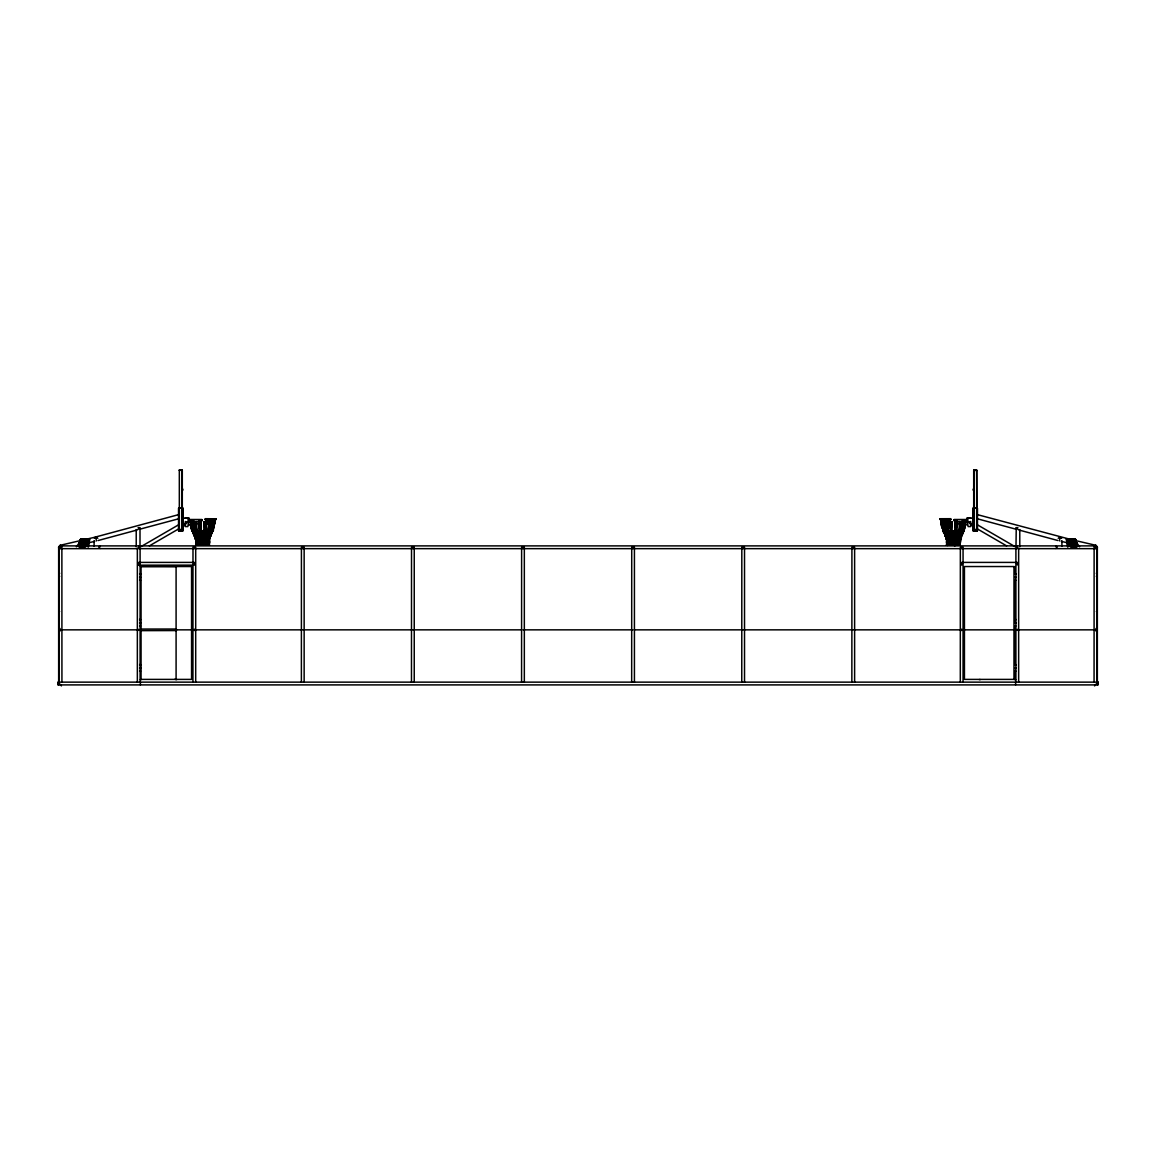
<?xml version="1.0" encoding="UTF-8"?>
<svg xmlns="http://www.w3.org/2000/svg" width="1156" height="1156" viewBox="0 0 1156 1156"><rect width="100%" height="100%" fill="white"/><g stroke="black" fill="none" stroke-linecap="round" stroke-linejoin="round"><path stroke-width="1.5" d="M188.746 524.362L188.746 525.156L188.746 524.015M966.662 521.529L966.662 519.492M970.664 521.472L970.65 526.572L968.136 526.572L966.734 518.076L970.664 518.076M182.561 527.035L182.576 518.076L187.994 518.134L188.168 521.428L182.749 527.02M184.064 524.362L184.064 525.156L184.064 524.015M189.266 520.518L189.613 519.68L189.613 520.518M192.488 529.13C196.332 530.835 194.439 543.71 200.19 536.283L203.254 539.057C196.13 546.412 208.34 546.774 210.551 535.589L208.6 538.985C209.482 540.676 208.152 547.496 209.236 544.389L209.496 545.141L208.759 542.005L210.132 535.618L209.207 536.803C211.317 534.737 205.349 541.499 208.904 542.959M942.4 519.434L942.646 521.11C943.773 515.388 945.709 528.769 946.273 530.647C944.423 539.144 938.715 517.108 941.475 519.463M966.387 520.518L966.387 519.68M966.734 520.518L966.734 519.68M967.254 524.362L967.254 525.156M971.936 524.015L971.936 525.156L971.936 524.362M960.896 521.616C959.755 531.572 963.28 531.876 960.289 543.017L959.812 538.985L964.494 528.379L963.801 530.517L965.332 523.711M967.254 523.784L967.254 524.578M1060.76 538.205L1059.792 536.962L1058.202 538.335M198.413 542.135L204.569 536.211L196.188 530.069L193.457 533.61L195.451 538.956L195.075 536.211L192.806 532.8L190.018 520.345M204.655 521.688L204.468 530.474L207.56 532.916L200.624 539.057L206.491 545.097L208.311 542.67M196.115 532.815C196.029 540.589 194.165 532.873 193.63 533.696L190.856 521.717M952.53 545.097C954.798 543.493 956.099 540.864 952.414 539.577C949.856 538.219 957.76 536.427 953.397 534.375C951.07 528.061 942.169 529.954 945.435 536.182C947.891 547.034 959.697 545.69 952.746 539.057L955.882 536.312L958.902 539.144L961.098 535.618L960.188 539.751L959.827 533.552L955.535 530.532L955.622 521.688M200.725 522.035L200.797 530.503L204.829 532.772L206.678 536.109L197.907 545.025L198.644 545.025M209.034 544.433L208.268 536.095L212.805 530.503L215.117 519.405L214.366 524.535M951.677 522.035L951.749 530.503C963.078 535.56 947.342 532.511 950.088 524.853C949.9 536.485 952.183 516.573 945.926 519.766L946.056 530.503L951.879 533.017M200.609 545.213L198.991 542.02M951.576 545.213L957.096 539.101L954.943 536.225L962.659 530.503L964.133 521.645M965.983 520.345L963.208 532.844L960.925 536.211L958.353 544.592M207.43 532.829L209.366 532.829L209.944 537.135L206.592 545.199L204.164 542.15L207.95 539.144M951.793 545.199L952.761 545.199L949.423 542.135M961.445 521.5L960.911 530.503L956.171 532.916C959.913 534.751 961.127 539.072 959.22 542.728M959.234 532.916L963.497 530.069L962.601 530.532L962.847 532.916L965.144 521.717M947.096 542.959L947.299 541.311L949.582 545.199L951.894 541.528L954.437 545.097M194.511 521.342C200.161 537.164 189.7 536.514 191.275 521.327M196.448 521.544L197.04 530.488L194.121 521.934M193.038 530.069L201.26 536.124L199.208 539.057L203.47 545.097M208.196 545.025L204.684 539.158L205.811 538.277L204.728 539.014C210.58 528.668 210.219 548.797 208.181 544.36C203.991 541.817 214.452 536.196 210.175 530.517L211.534 522.844L211.23 524.81C215.926 504.464 208.788 552.25 213.268 524.997M1070.456 546.167L1069.141 540.025L1070.34 546.412L1068.332 543.132M208.947 539.144C212.458 546.904 202.459 545.213 208.456 539.028L209.626 539.144M962.919 530.575L962.37 533.696L964.451 523.061M1077.146 546.239L1075.803 540.011L1077.074 546.412M193.269 530.069C192.676 529.058 192.604 532.945 195.422 536.283L195.812 539.751L195.436 536.167L196.766 532.916M960.217 543.031L960.116 541.442L960.029 542.684M944.25 530.618L943.961 533.017L942.732 524.997M193.124 530.445L193.24 533.017L191.549 523.061M195.884 522.758C191.766 528.957 203.456 532.222 198.312 534.636L199.396 533.566L196.563 536.702L195.783 543.031L196.13 537.063L197.069 536.297M195.335 538.971L197.589 538.971L201.303 541.947L204.424 539.057L201.26 536.124L203.442 533.494L208.615 530.532C216.75 532.873 203.181 541.181 208.398 541.311L209.207 545.199L208.701 541.311C205.913 550.791 202.127 538.653 208.412 536.861M957.443 523.654L957.356 524.824L957.674 522.801L956.677 530.488L960.087 532.743L956.185 536.211L958.758 538.927L955.448 542.02L957.89 545.083L942.545 530.069L949.221 536.196M955.391 545.213C951.157 549.461 964.812 533.118 959.336 541.311L960.231 544.548M960.665 538.971L958.411 538.971C951.345 541.702 959.191 548.305 959.596 542.135C952.082 538.06 966.936 535.055 955.839 530.503L957.471 520.894M195.971 542.684L196.693 538.45L198.557 542.034L195.971 545.126M958.916 544.577L957.992 542.063L962.457 532.916L959.003 530.532L951.431 536.211L957.009 542.02L959.307 538.45C962.312 543.204 955.81 530.272 957.688 534.636C952.472 532.121 964.234 529.101 960.116 522.758M208.528 530.069C206.649 531.529 210.406 521.746 207.675 519.709C204.699 521.905 205.927 534.592 205.913 524.853L205.002 530.792L199.598 533.017L205.768 530.532L209.12 532.743L209.222 539.751L209.539 537.294M942.906 520.07L944.177 532.916L947.443 539.144M947.385 533.017L950.81 530.488L951.547 521.659M80.819 539.982L88.694 539.982L87.538 545.979L88.752 540.112L80.255 539.476L81.541 539.462L79.923 546.889M87.943 546.774L89.402 538.884M88.333 546.918L89.807 539.072M942.299 520.46L942.573 523.769M959.552 530.069L958.916 530.532L959.552 521.544M204.077 532.829L209.944 530.503L210.493 521.5L209.583 519.449L207.647 519.738L208.441 524.781L208.427 520.778L207.329 519.68L206.592 520.243L204.8 530.517L207.979 532.772L209.106 535.878M199.974 530.069L196.997 532.772L195.74 536.196L204.424 545.213M948.05 539.144L955.261 532.916L950.983 530.069M946.966 544.433C951.229 535.271 937.892 528.595 941.461 519.622M952.111 521.645L951.2 530.488L955.535 532.743L957.356 536.196L952.067 542.034L955.347 545.155M215.204 519.608L214.626 520.619L216.158 518.784L205.074 518.697M79.2 546.138L80.819 538.768M79.648 546.21L81.18 538.942L89.648 538.898L81.281 538.898M80.154 546.21L81.888 539.534L80.429 546.889M1067.667 546.918L1066.208 538.999M1068.057 546.774L1066.598 538.855M207.126 545.213L206.36 545.025M963.873 527.468L964.335 521.5M946.461 537.294L946.778 539.751L945.868 535.618L946.793 536.803C946.576 535.589 948.585 542.54 946.446 545.097C948.339 545.444 952.269 539.072 950.189 538.277L951.272 539.014C942.834 527.208 948.556 558.305 947.4 538.985C943.498 548.103 953.556 544.1 947.544 539.028C944.625 538.335 949.148 545.979 949.538 544.534L949.004 545.213L951.518 542.02L943.773 532.8L940.912 519.405L941.389 521.544M209.25 542.742L209.005 541.947L208.658 545.199M959.336 536.095L956.012 539.057L959.437 544.953M951.345 521.688L951.533 530.474L948.44 532.916L955.376 539.057L949.062 545.083M200.378 521.688L200.436 530.647L197.387 532.916M210.522 533.566L207.993 536.297L212.979 530.806L206.78 536.196M206.577 542.135L203.398 538.956L206.332 536.196C202.907 530.272 198.052 529.853 198.933 520.792M80.039 543.508L79.302 542.699L76.397 546.788M208.615 533.017L205.19 530.488L204.453 521.659M956.33 529.145L955.42 521.659M957.024 523.061L956.142 530.488L951.72 532.916L955.882 536.312L960.275 533.017L956.258 530.792L956.344 529L956.214 530.474L951.171 532.772L947.703 539.144M59.577 547.279L60.546 545.892L1095.455 545.892L1096.827 547.279L1096.827 682.141M205.248 530.474L205.392 529M961.127 533.508L955.694 539.014L956.388 539.736C961.113 542.829 953.729 547.641 951.359 542.135C954.423 542.785 946.865 538.349 951.85 536.586L950.709 538.277L952.082 536.225L944.149 530.532L943.021 519.636L945.825 530.517C941.865 536.601 952.298 542.424 947.66 544.967M196.78 542.728L196.332 541.326L198.254 545.184L200.812 541.918L204.742 545.199L206.259 541.918L200.479 536.211C209.511 532.352 197.806 532.41 199.728 526.428L199.988 527.772L198.529 520.894M1075.933 543.32L1076.698 542.699L1079.603 546.788M190.668 523.711L197.647 544.592M200.609 545.112L203.933 542.034L198.644 536.196L200.465 533.032L201.404 533.667L200.494 533.032M209.381 532.829L207.386 533.017L209.381 532.829C217.834 525.691 212.227 508.64 209.727 530.647L210.551 536.297M963.945 520.807L962.731 530.532M214.611 521.544L215.45 519.463L213.152 530.546L206.606 536.138L208.297 539.144M951.07 530.532L949.972 520.778L948.238 519.362L946.981 521.356L947.631 530.503L945.203 533.017L946.273 530.647L944.495 533.017L945.305 532.829M193.717 532.757L191.882 530.633L190.494 525.258M957.703 545.083L959.668 541.326L960.202 543.132M195.769 544.548C197.474 543.277 194.786 536.109 197.04 540.733L196.419 539.418L198.008 542.063L197.084 544.577M214.51 519.564L215.955 519.535L205.176 519.795M947.342 545.199L946.822 539.953L949.062 536.211M940.493 519.535L939.842 518.784L940.608 519.449M955.694 539.158L956.763 538.277L952.79 541.6M213.427 523.769L213.701 520.46M964.725 521.327C966.069 536.24 955.766 537.063 961.489 521.342M960.463 530.517C957.298 531.615 948.816 536.081 955.723 538.942M201.144 541.933L198.008 545.213L200.552 542.02L196.896 538.479C196.881 539.592 197.445 545.907 197.893 544.36L198.297 545.083M208.383 541.962L208.6 542.684L209.265 539.144M963.208 532.844L960.752 536.211L959.552 541.947M85.761 546.774L87.119 539.621L88.391 539.462M80.732 546.066L82.394 539.534L80.934 546.889M81.18 546.066L82.9 539.534L81.498 546.889L82.596 539.621M87.697 542.959L85.674 546.47L86.743 540.04L85.573 546.224M191.867 521.645L193.341 530.503L201.057 536.225L196.188 542.135L197.127 539.057M200.58 521.659L199.742 530.792L195.682 532.829L200.19 536.283L204.28 532.916L199.786 530.488L198.976 523.061M200.956 545.199C202.098 546.181 197.416 542.525 195.783 538.971M205.84 530.069L204.193 530.532L205.551 530.069M958.599 532.916L955.564 530.647L958.613 532.916L954.683 536.326L956.792 539.057C952.385 549.851 945.348 542.251 955.521 536.211L951.475 532.772L955.434 530.821L957.067 520.792M195.812 541.947L195.783 543.031M199.222 530.532L200.884 530.069L199.439 530.069M947.197 539.606L946.75 542.742M955.925 530.532L955.116 530.069L956.561 530.069M946.374 539.101L947.082 533.017L944.351 530.561L941.779 520.402C945.247 530.734 941.49 528.726 946.692 532.916L948.57 532.829M964.09 528.032L964.812 523.379M201.158 521.645L200.248 530.488M214.467 524.333L214.843 521.934M951.186 527.483L951.648 524.564M964.639 527.454L965.896 520.605M946.735 539.144L948.527 538.971L951.749 541.904L949.322 545.097L946.388 539.057L946.692 532.916M965.607 524.506L964.133 530.546L959.697 539.144M214.163 523.885L214.843 519.911L213.455 527.743L210.479 535.893L214.221 520.402L211.765 530.46L205.219 536.211L207.791 538.927L204.482 542.02L206.938 545.083M946.822 540.676L947.053 539.39M204.048 536.297L203.268 536.297L205.176 536.297M955.029 536.297L954.264 536.297L956.431 536.124M78.926 546.412L80.198 540.011L78.854 546.239M78.738 546.774L80.096 539.621M79.417 546.889L80.429 539.751M82.957 546.889L84.417 539.534L83.015 546.889M83.463 546.889L84.865 539.549M83.969 546.889L85.125 539.621M84.475 546.889L85.501 539.751M84.98 546.889L85.934 539.982M88.001 546.037L89.099 539.794M213.802 527.989L214.265 525.532M965.506 525.258L962.457 532.916L954.639 539.057L957.269 541.918L955.564 545.097M1068.621 543.768L1068.303 542.959M1068.462 543.768L1068.65 542.843M1076.092 543.436L1076.337 542.973M1076.742 543.175L1076.8 542.814M195.798 543.132L196.448 541.947M1095.455 547.279L1095.83 545.3L1073.881 540.199M962.384 521.616L960.636 530.647M208.557 539.144L209.294 542.077L208.803 539.606M175.264 678.803L176.507 679.179M208.701 530.532L212.357 519.709M959.682 530.517L961.879 521.934M139.992 529.029L139.76 528.234M1015.994 546.297L1016.24 528.234M82.885 540.054L83.405 539.534L82.004 546.889L83.16 539.592M83.333 540.054L83.911 539.534L82.51 546.889L83.608 539.621M196 544.577C198.124 543.089 193.601 535.387 196.563 542.02M963.121 533.017L960.549 536.803L959.885 532.815M207.647 535.792L204.843 532.772L209.539 530.488C211.548 522.295 208.586 514.001 206.404 524.824L206.722 522.801L205.725 530.488M215.002 519.564L212.227 532.8L209.886 536.124M967.875 518.235L967.832 521.428L973.424 527.035L973.424 518.076L968.005 518.105M196.303 539.173L198.24 536.196L201.361 539.057L198.731 541.918L200.436 545.097M963.237 520.345L961.084 530.532M963.512 529.13L960.231 532.916L960.419 536.803M192.792 532.844L195.248 536.211L196.029 541.947M208.918 538.971L206.476 542.034L209.063 545.126M211.606 530.532L213.455 530.069L210.869 533.523L209.727 530.647L211.086 532.916M208.615 541.933L206.317 539.072L208.528 537.02M212.054 519.593L213.484 519.795M943.961 519.622L945.492 521.342L947.761 530.416L945.059 532.974L945.521 535.893L944.553 533.769L946.591 536.211M209.482 539.144L207.43 539.144L200.739 532.902C208.066 532.15 202.387 521.515 207.762 519.362L209.019 521.356L208.369 530.503L210.941 532.974L208.239 530.416L211.75 519.463M946.894 535.878L948.079 532.916L951.2 530.503L948.556 519.636L947.342 522.266L947.559 524.781L948.325 519.709L947.342 522.266L948.079 530.488L947.197 530.069M196.361 542.063L198.716 539.072L194.902 535.618L195.552 536.297M946.533 535.69L947.747 532.916L943.946 530.59L942.631 519.593M208.73 541.427L209.438 538.971M1067.002 539.664L1068 546.037M959.61 542.135L957.284 539.072L962.789 532.902M940.883 519.55L941.634 524.535M196.173 539.144L194.945 537.034C192.705 532.41 195.928 527.902 193.529 522.844L193.832 524.81L192.763 520.345M212.401 528.437L211.75 530.431L203.918 536.225L208.08 541.687M961.633 536.124L960.304 536.124M204.337 545.17C202.083 545.661 206.057 544.418 205.985 542.02M80.906 539.794L80.096 539.65M213.094 520.07L212.328 530.532L211.721 530.069M946.547 538.942C948.845 539.332 946.403 546.976 946.764 544.389L946.475 545.213L947.602 541.311C947.747 543.045 948.166 536.109 950.781 536.211L946.88 532.743L951.793 530.532M212.69 530.532L213.455 530.069M209.496 530.532L210.161 530.532M212.039 533.017L209.626 536.167M957.63 536.297L963.772 530.503L962.139 533.017M961.445 536.124L962.457 533.928M212.155 533.017C209.771 531.688 206.433 529.939 203.283 534.144C198.312 537.063 209.366 539.072 201.823 541.6M206.938 536.211C207.878 545.083 212.892 530.633 209.294 538.364M176.796 566.324L140.252 566.122M140.338 679.598L141.466 679.598M979.204 679.598L980.331 679.598M201.895 539.144L201.852 539.144M961.648 532.829L962.413 532.829M94.272 538.176L95.486 537.034L178.515 514.666M961.286 536.124L958.57 539.086L959.278 542.02M208.037 542.54L207.069 545.025M211.707 533.017L209.959 536.211M196.563 544.953L199.988 539.057L195.667 534.795L196.693 536.297L199.829 532.916L195.089 530.503L194.555 521.5M87.697 543.667L85.746 546.47M1076.077 546.889L1074.618 539.534L1075.745 539.476L1067.45 539.549L1068.462 545.979L1067.306 540.011L1075.037 540.098L1074.95 539.13L1066.352 538.898L1074.719 538.898M214.987 519.622L214.973 519.347M959.48 532.829L958.555 533.017M199.15 541.947C193.066 539.809 202.3 535.401 195.407 533.985L197.358 535.517L191.636 530.069M204.525 533.075L203.644 533.667L204.554 533.032L200.046 530.618M954.856 541.933L958.078 545.199L957.356 545.025M210.363 536.124L211.447 533.769L209.409 536.211M951.258 545.199C951.952 543.363 945.102 541.543 950.955 539.057L947.631 536.095L950.781 532.916L946.417 530.821L950.781 532.916M946.937 545.126L949.524 542.034L945.333 536.124L945.131 532.887L943.845 533.017M1093.865 546.138L1095.729 545.227L1097.261 546.672A4.407 3.107 0 0 1 1097.246 547.958L1096.538 548.97M79.258 543.175L79.2 542.814M79.909 543.436L79.663 542.973M84.027 546.774L87.018 542.699M87.538 543.768L87.35 542.843M959.726 539.014L957.905 536.211M947.92 541.687L949.986 538.942L947.588 536.861M961.358 533.639L958.931 536.297M947.385 541.933L949.683 539.072L947.472 537.02M950.926 519.492L940.059 519.636L950.824 519.795M946.822 519.492L948.744 521.096L949.596 524.824L949.278 522.801C946.778 527.584 953.772 531.384 950.232 530.532M940.97 519.622L941.374 520.619L940.796 519.608M196.274 545.112L198.413 541.947M957.009 542.02L955.044 545.097M955.954 530.618L951.547 532.959L949.668 536.196L952.544 538.956L950.015 542.02M96.526 540.921L95.63 537.049L85.443 539.418M195.104 521.616C196.448 529.116 191.939 531.283 200.205 532.772L198.37 536.297M963.772 530.503L961.835 533.523L959.393 530.561L961.965 532.916M202.025 520.648L202.025 519.622M953.975 519.622L953.975 520.648M941.837 523.885L941.157 519.911L943.339 530.604L947.4 536.297L950.362 533.566L949.278 534.636C957.385 526.789 941.62 535.084 943.036 530.806M1094.559 685.913L1096.336 683.875M203.803 541.875L204.496 542.785L203.947 542.178L201.563 545.097M204.222 538.971L206.447 538.971L201.245 545.17L197.676 542.135L200.306 539.014L194.873 533.508M175.669 629.269L176.593 629.428L176.377 630.569L140.902 630.641M1055.674 546.297L1057.307 546.918L1055.876 548.464M1094.761 546.297L1095.7 545.95L1096.423 547.279M196.838 538.739L195.407 539.144M182.576 526.052L186.651 521.833L187.431 522.18M1016.254 528.234L1019.086 530.055L1057.856 540.517M179.325 470.073L182.301 470.492L179.325 470.073L179.325 529.361L182.128 529.592L182.128 470.073M137.347 682.141L137.347 548.652L138.359 547.626M139.081 546.918L140.093 545.892M176.507 566.758L141.769 566.758M973.872 470.073L976.849 470.492L973.872 470.073L973.872 529.592L976.676 529.361L976.676 470.073M1015.358 566.758L1014.361 567.365M178.544 518.813L139.948 529.159M968.569 522.18L969.349 521.833L973.424 526.052M201.375 542.034L203.21 540.257M952.342 542.034L954.177 540.257M950.348 539.144L949.553 538.971L955.362 532.916M85.096 542.886L88.752 540.112L84.359 542.886M200.841 545.097L204.251 541.904L201.78 539.057L208.716 532.829M958.627 535.763L961.431 533.494M942.516 519.795L943.874 519.449M215.796 519.636L215.912 518.697M1094.472 546.297L1095.455 545.892M200.306 539.158L203.499 536.211L200.205 532.772M215.363 519.651L212.184 530.517L208.253 532.916L209.467 535.69M946.923 519.694L946.056 521.616L946.504 530.517L951.157 532.772L954.451 536.211L951.229 538.942L954.177 541.6M198.557 523.654L198.644 524.824L198.326 522.801L199.323 530.488L195.913 532.743L199.815 536.211L197.243 538.927L195.407 536.297M1068.462 542.814L1071.901 546.788M100.124 548.464L98.694 546.918L100.326 546.297M141.032 546.6L178.718 524.737M149.384 545.878L178.689 528.87M200.465 532.743L204.8 530.488L203.889 521.645M1075.181 539.982L1075.904 539.621M213.427 519.405L213.354 521.11L213.383 519.622M205.219 532.916L209.583 530.821L205.19 532.916L208.369 536.095L205.046 539.057C210.551 540.965 203.21 544.722 204.742 545.199M98.144 540.517L136.914 530.055L139.746 528.234M60.343 629.052L60.343 630.641M1095.801 548.609L1096.827 547.279L1094.125 547.279L1094.067 682.141M1095.657 630.641L1095.657 629.052M1067.667 539.462C1071.207 539.751 1062.653 539.549 1070.904 542.886L1071.641 542.886M1075.253 538.826L1076.352 546.21M1074.271 539.982L1075.571 546.889M201.895 520.72L201.693 519.492L189.006 519.492L189.006 521.529L199.237 521.529M82.119 540.199L60.17 545.3L60.546 547.279M87.943 542.959L94.763 541.369M140.902 629.052L176.088 629.023M141.061 630.67L141.061 629.023M1014.795 629.052L1015.532 629.847L1014.795 630.641M61.528 546.297L60.199 545.95L59.173 547.279L59.173 682.141M196.433 539.014L195.133 536.124M192.156 530.069L194.353 532.829M957.587 542.135L960.029 545.126M193.948 532.916L192.228 530.503M205.855 541.947L206.592 541.947M956.85 541.947L957.587 541.947M949.408 541.947L950.145 541.947M946.504 530.517L945.839 530.532M963.497 530.069L962.731 530.069M960.231 533.017L958.454 532.829M199.815 536.297L200.696 536.124M204.54 536.297L205.436 536.124M950.824 536.297L952.732 536.297L951.952 536.297M954.105 539.144L954.148 539.144M179.325 470.319L182.301 470.246L182.301 529.592M976.676 470.319L973.699 470.246L973.699 529.592M178.79 507.831L182.662 507.831M973.338 507.831L977.21 507.831M185.336 518.076L189.266 518.076L187.85 526.572L185.336 526.572L185.336 521.472M940.218 518.726L950.926 518.697M205.074 519.492L215.796 519.42M956.763 521.529L966.994 521.529L966.994 519.492L954.307 519.492L953.96 520.648M973.251 527.02L973.424 518.061M138.113 527.642L139.948 527.642M1016.052 527.642L1017.887 527.642M197.084 530.069L196.188 530.069M200.884 530.069L200.089 530.069M207.892 530.532L208.803 530.069M948.108 530.532L943.643 519.709M955.203 530.069L956.778 530.532M958.916 530.532L959.812 530.069M182.662 530.546L178.79 530.546L178.79 508.178L182.662 508.178L182.662 531.139L178.79 530.893M973.338 530.546L977.21 530.546L977.21 508.178L973.338 508.178L973.338 531.139L977.21 530.893M200.812 530.532L199.713 530.532L199.67 529.145M943.672 530.532L940.666 519.651M195.769 533.017L197.546 532.829M943.961 533.017L946.229 536.211L945.449 536.297M194.367 536.124L195.696 536.124M196.737 536.124L194.641 533.639M950.564 536.124L951.46 536.297M955.304 536.124L956.185 536.297M194.483 536.297L195.769 536.124M197.979 536.297L198.803 536.124M199.569 536.124L201.736 536.297L200.971 536.297M957.197 536.124L958.021 536.297M960.231 536.124L961.517 536.297M205.652 538.971L200.638 532.916M950.232 538.971L952.284 541.947M199.338 538.971L198.572 539.144L200.797 539.144M199.815 538.971L200.783 538.971M950.81 538.971L951.778 538.971M955.217 538.971L956.185 538.971M956.662 538.971L957.428 539.144L955.203 539.144M204.207 539.144L205.176 539.144M950.824 539.144L951.793 539.144M960.593 539.144C957.789 538.234 955.651 543.898 959.726 545.112M1070.08 540.054L1069.56 539.534L1071.02 546.889M1070.586 540.054L1070.066 539.534L1071.525 546.889M1071.092 540.054L1070.572 539.534L1072.031 546.889M1071.598 540.054L1071.077 539.534L1072.537 546.889M1072.667 540.054L1072.089 539.534L1073.491 546.889L1072.392 539.621M1073.115 540.054L1072.595 539.534L1073.996 546.889L1072.84 539.592M81.946 542.886L83.564 542.886M1072.436 542.886L1074.054 542.886M81.758 543.898L84.908 543.898M1071.092 543.898L1074.242 543.898M1074.82 546.066L1073.1 539.534L1074.502 546.889L1073.404 539.621M1075.268 546.066L1073.678 539.549L1075.066 546.889M1075.355 539.014L1076.843 546.066M60.546 548.652L137.347 548.652M138.72 548.652L1017.28 548.652M1017.641 547.626L1018.653 548.652L1095.455 548.652M138.72 562.408L194.324 562.408L194.324 565.125L138.72 565.168M1017.28 562.408L961.676 562.408L961.676 565.125M175.64 566.541L191.564 566.541L191.564 679.396L141.061 679.396L141.061 566.541M139.616 573.694L140.541 573.694M1015.835 573.694L1014.881 573.694L1014.939 566.541M139.616 577.003L140.541 577.104M1014.881 577.003L1015.835 577.104M139.616 577.552L140.541 577.552M1014.881 577.552L1015.835 577.436M139.616 580.298L140.541 580.298M1014.881 580.298L1015.835 580.298M58.667 611.495L59.606 611.495M1096.394 611.495L1097.333 611.495M139.616 619.385L140.541 619.385M1014.881 619.385L1015.835 619.385M139.616 619.934L140.541 619.833M1014.881 619.833L1015.835 619.833M139.616 622.795L140.541 622.795M1014.881 622.795L1015.835 622.795M139.616 623.243L140.541 623.127M1014.881 623.127L1015.835 623.243M139.616 625.988L140.541 625.988M1014.881 625.988L1015.835 625.988M60.546 629.847L138.72 629.847M175.64 629.847L191.564 629.847M194.324 629.847L521.154 629.847M522.946 629.847L633.055 629.847M634.846 629.847L961.676 629.847M964.436 629.847L1013.971 629.847M1017.28 629.847L1095.455 629.847M139.616 664.527L140.541 664.527M1014.881 664.527L1015.835 664.527M139.616 664.96L140.541 664.96M1014.881 664.96L1015.835 664.96M139.616 665.076L140.541 665.076M1014.881 665.076L1015.835 665.076M139.616 667.836L140.541 667.836M1014.881 667.836L1015.835 667.836M139.616 667.937L140.541 667.937M1014.881 667.937L1015.835 667.937M139.616 668.385L140.541 668.269M1014.881 668.269L1015.835 668.385M139.616 671.13L140.541 671.13M1014.881 671.13L1015.835 671.13M192.026 530.069L194.309 535.098M193.269 530.532L192.055 520.807M947.284 532.829L954.22 539.057L951.749 541.904L955.159 545.097M197.445 533.017L196.52 532.829M193.861 533.017L198.095 536.211M976.676 470.246L976.849 510.013M1014.361 678.558L1015.358 679.179M140.468 565.717L141.466 566.324M1075.571 539.751L1076.583 546.889M1070.557 539.418L977.485 514.666M1061.237 541.369L1068.057 542.959M977.456 518.813L1016.211 529.275M87.119 539.65L88.68 540.098M1072.118 539.924L1072.985 546.889M60.199 548.609L59.173 547.279L61.875 547.279L61.933 682.141M1071.829 539.621L1073.043 546.889M977.282 524.737L1014.968 546.6M977.311 528.87L1006.616 545.878M951.475 533.075L952.356 533.667L951.431 532.743L955.752 530.488L954.842 521.645M200.306 539.014L199.237 538.277L203.21 541.6M1067.335 540.069L1070.904 542.886M945.536 533.494L948.353 535.763M194.569 533.494L197.373 535.763M59.462 548.97L58.754 547.958A4.407 3.107 0 0 1 58.739 546.672L60.271 545.227L62.135 546.138M1074.401 539.65L1075.846 546.21M952.79 540.257L954.625 542.034M201.823 540.257L203.658 542.034M1015.907 545.892L1016.919 546.918M1014.535 679.598L1015.662 679.598M175.669 679.598L176.796 679.598M193.543 533.928L194.555 536.124M959.162 538.739L955.81 532.916M59.664 683.875L61.441 685.913M1059.474 540.921L1060.009 537.28L1061.728 538.176M1070.254 546.47L1068.303 543.667M946.388 536.283L944.293 533.017M946.706 538.364L945.536 536.124M947.963 542.54L948.874 545.213M958.873 539.057L959.466 542.034M97.798 538.335L96.208 536.962L95.24 538.205M195.364 530.647L193.616 521.616M191.867 530.546L190.393 524.506M943.599 528.437L944.25 530.431M959.35 541.962L960 544.577M947.27 541.427L946.648 539.043M190.104 520.605L191.361 527.454M1075.904 539.65L1077.262 546.774M1068.881 539.65L1070.239 546.774M941.735 525.532L942.198 527.989M208.947 539.39L209.178 540.676M941.157 521.934L941.533 524.333M191.188 523.379L191.91 528.032M191.665 521.5L192.127 527.468M950.608 529L950.752 530.474M955.203 530.503L955.275 522.035M204.251 530.503L204.323 522.035M1097.347 547.193L1097.347 684.901M1061.902 540.719L1061.902 546.109M1019.78 529.578L1019.78 546.774M1018.653 548.652L1018.653 682.141M1017.28 545.892L1017.28 548.464M1017.28 562.596L1017.28 564.981M1017.28 629.269L1017.28 630.425M1015.907 547.698L1015.907 682.141M1015.633 682.141L1015.633 684.901M1014.939 580.615L1014.939 621.061M1014.939 626.335L1014.939 665.235M1014.939 670.538L1014.939 679.396L964.436 679.396L964.436 566.541L1013.971 566.541L1013.971 679.396M977.47 508.178L977.47 530.792M973.15 489.118L973.15 490.173M973.077 508.178L973.077 530.792M963.064 682.141L963.064 547.279L960.347 547.279L960.304 682.141M961.676 629.139L961.676 630.569M854.616 682.141L854.616 547.279L851.914 547.279L851.856 682.141M744.522 682.141L744.522 547.279L741.82 547.279L741.762 682.141M634.427 682.141L634.427 547.279L631.725 547.279L631.667 682.141M524.333 682.141L524.333 547.279L521.616 547.279L521.573 682.141M414.238 682.141L414.238 547.279L411.522 547.279L411.478 682.141M304.144 682.141L304.144 547.279L301.427 547.279L301.384 682.141M195.696 682.141L195.696 547.279L192.994 547.279L192.936 682.141M194.324 629.139L194.324 630.569M189.338 519.492L189.338 521.529M182.85 489.118L182.85 490.173M182.923 508.178L182.923 530.792M178.53 508.178L178.53 530.792M176.088 566.541L176.088 679.396M140.367 682.141L140.367 684.901M140.093 547.698L140.093 682.141M140.006 528.928L140.006 546.297M138.72 545.892L138.72 548.464M138.72 562.596L138.72 564.981M138.72 629.269L138.72 630.425M136.22 529.578L136.22 546.774M94.098 540.719L94.098 546.109M58.653 547.193L58.653 684.901M59.664 631.248A1.792 1.792 0 0 1 59.664 628.156M59.664 576.353A1.792 1.792 0 0 1 59.664 573.246M1096.336 628.156A1.792 1.792 0 0 1 1096.336 631.248M1096.336 573.246A1.792 1.792 0 0 1 1096.336 576.353M952.226 538.971L952.949 538.971L952.226 538.971M184.498 524.463L185.22 523.928L184.498 524.477M970.737 524L971.488 524.593L970.751 523.957M207.979 532.772L208.326 533.523L207.921 532.916M958.873 532.8L959.307 533.523L958.902 532.916M207.126 541.918L207.69 541.239L207.126 541.918M211.823 532.858L211.404 533.696L211.808 532.902M955.506 533.032L954.596 533.667L955.535 533.06M962.543 533.581L961.908 534.621L962.572 533.581M197.098 532.916L196.693 533.523L197.127 532.8M948.079 532.916L947.674 533.523L948.021 532.772M194.121 532.916L196.607 530.561L194.121 532.916M205.768 535.589L204.901 536.095L205.768 535.589M956.72 535.589L955.868 536.095L956.72 535.589M960.535 530.821L956.142 532.916L960.636 530.821M203.167 539.144L203.124 539.144M207.112 536.124L206.158 536.297L207.112 536.124M949.842 536.297L948.888 536.124L949.842 536.297M140.541 574.142L139.616 574.142L140.541 574.243M1015.835 574.142L1014.881 574.142L1015.835 574.243M1098.2 682.141L57.8 682.141L57.8 684.901L1098.2 684.901L1098.2 682.141M199.858 532.916L195.364 530.821L199.829 532.916M951.099 536.095L950.232 535.589L951.099 536.095M200.147 536.095L199.28 535.589L200.133 536.095M194.092 534.621L193.428 533.581L194.092 534.621M944.597 533.696L944.192 532.902L944.597 533.696M201.462 520.706A14.652 0.766 -16 0 0 198.471 521.602A14.349 0.766 -16.4 0 1 201.491 520.706M957.529 521.602A14.652 0.766 16 0 0 954.538 520.706A14.349 0.766 16.4 0 1 957.428 521.602"/></g></svg>
